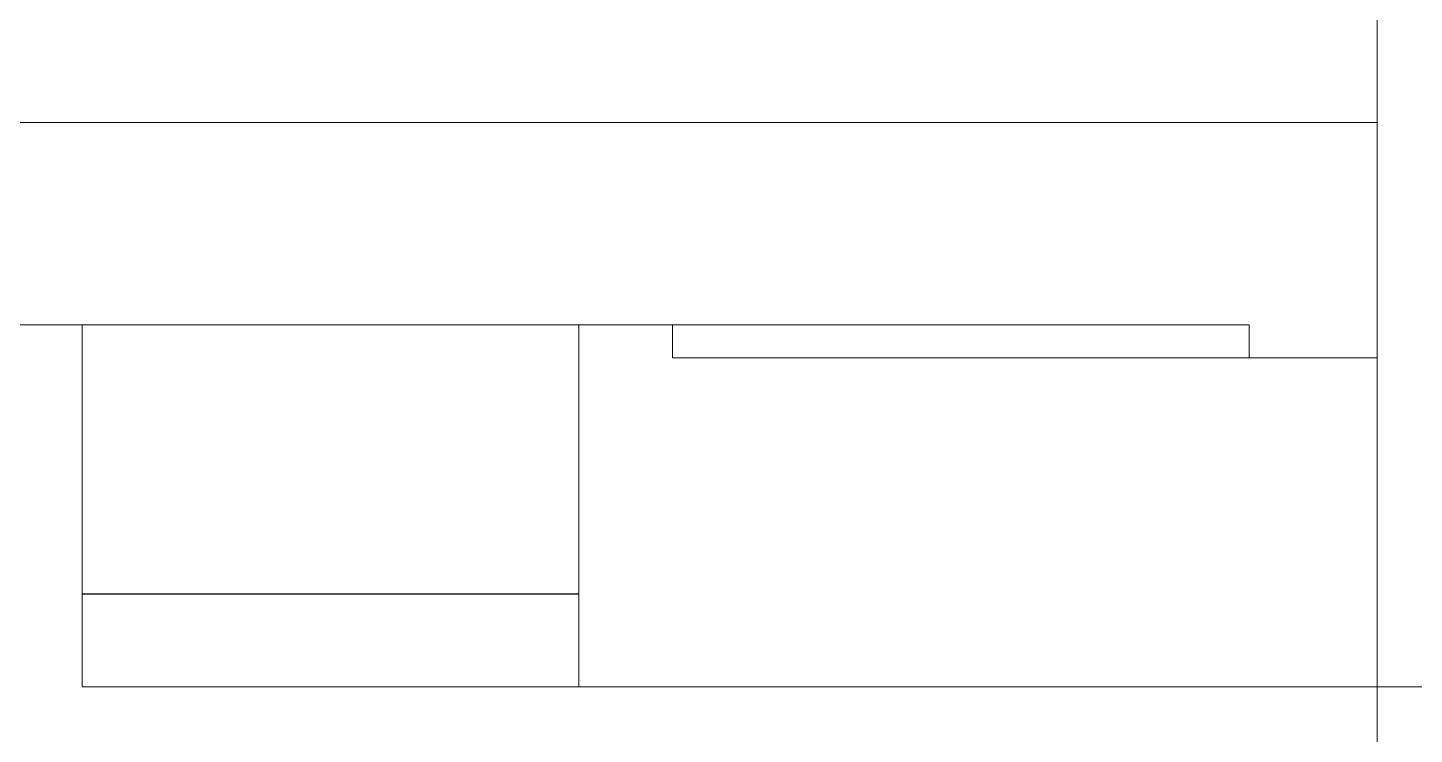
# Model space of a CAD drawing. Header units: millimetres. Extents: x 0 to 420, y 0 to 297.
# Drawn here: x 203.49 to 213.42, y 179.09 to 184.15 of the extents above; entities that cross this region are included whole.
import ezdxf

# ---------------------------------------------------------------- set-up
doc = ezdxf.new("R2010")
doc.units = ezdxf.units.MM
doc.layers.add('1', color=7, linetype='Continuous')
doc.layers.add('106', color=7, linetype='Continuous')

msp = doc.modelspace()

# ---------------------------------------------------------------- linework, layer by layer
at = {"layer": '1', "color": 7, "linetype": 'Continuous', "lineweight": 13}
for p, q in [((213.1551, 241.7075), (213.1551, 183.4735)), ((213.1551, 183.4735), (198.1551, 183.4735)), ((213.1551, 183.4735), (213.1551, 181.7894)), ((212.2382, 182.0239), (199.0711, 182.0239)), ((203.8751, 182.0239), (203.8751, 180.0947)), ((207.4351, 182.0239), (207.4351, 180.0947)), ((208.1051, 182.024), (208.1051, 181.7894)), ((212.2382, 182.0239), (212.2382, 181.7894)), ((208.1051, 181.7894), (212.2382, 181.7894)), ((213.1551, 181.7894), (212.2382, 181.7894)), ((203.8751, 180.0947), (203.8751, 179.4313)), ((207.4351, 180.0947), (207.4351, 179.4313)), ((203.8751, 179.4313), (207.4351, 179.4313))]:
    msp.add_line(p, q, dxfattribs=at)
at = {"layer": '1', "color": 7, "linetype": 'Continuous', "lineweight": 25}
msp.add_line((207.4351, 180.0947), (203.8751, 180.0947), dxfattribs=at)
at = {"layer": '106', "color": 7, "linetype": 'Continuous', "lineweight": 13}
for p, q in [((213.1551, 181.7894), (213.1551, 165.5718)), ((207.4351, 179.4332), (207.4351, 179.4332)), ((207.4351, 179.4332), (224.6551, 179.4332))]:
    msp.add_line(p, q, dxfattribs=at)

doc.saveas('drawing.dxf')
